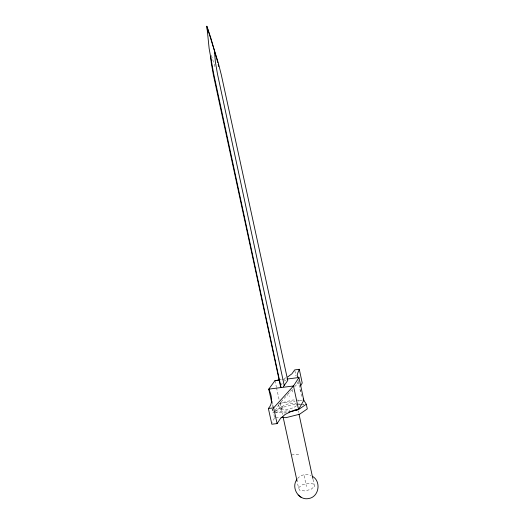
<?xml version="1.0" encoding="UTF-8"?>
<svg xmlns="http://www.w3.org/2000/svg" width="525" height="525" viewBox="0 0 525 525"><rect width="100%" height="100%" fill="white"/><g stroke="black" fill="none" stroke-linecap="round" stroke-linejoin="round"><path stroke-width="0.39" stroke-dasharray="2.62 1.97" d="M274.424 417.762L272.665 422.349M275.172 410.458L279.904 403.226L281.951 400.923M280.685 385.494L282.384 383.047M285.882 396.487L282.017 400.851M287.503 394.669L291.67 390.003M294.63 386.741L297.609 383.591L299.145 383.394M297.544 478.557C300.681 474.712 306.475 473.32 310.957 475.499M312.985 479.253L314.521 486.406L311.043 489.313L304.854 490.934L299.657 490.298L298.522 487.797L297.308 482.219M298.522 487.797L302.033 484.936L308.103 483.348L313.261 483.945L314.521 486.406M274.312 412C280.507 407.111 287.615 401.973 295.988 403.528L297.117 405.339M296.507 405.74L293.475 407.754L287.168 409.329L281.991 409.119L280.987 407.269L282.548 414.448M274.91 417.113L272.98 412.945L274.956 411.652M275.618 411.219L280.888 407.767L293.882 404.519L300.116 404.742M278.578 404.079L279.904 403.226L292.904 399.991L302.288 400.28M286.059 377.757L284.025 378.577M279.923 379.772L281.302 379.417M286.433 412.558L284.963 412.926L275.428 412.499M282.174 379.7L286.164 379.175M279.904 403.226L295.05 401.389M298.239 401.002L302.223 400.516M275.481 412.243L289.793 410.557M291.526 454.965L299.375 454.178M283.848 380.953L285.889 380.75M300.897 404.768L304.014 404.88M275.704 417.145L280.455 417.382M298.39 403.902L303.995 404.782M278.303 405.241L281.019 409.71L280.639 403.771L282.863 408.562M272.291 409.027L273.564 411.751M301.934 396.395L300.772 393.022M211.391 55.355L215.224 67.581M298.043 380.31L300.74 392.877M272.324 401.303L273.551 406.908M272.186 404.663L272.692 406.993M271.97 408.352L272.98 412.945M274.982 380.638L276.34 386.873M276.504 387.647L279.221 400.116M289.446 395.863L289.57 396.454M304.087 475.611L306.449 486.544M294.847 370.663L295.988 375.985M297.288 382.069L297.609 383.591M298.312 410.904L298.653 412.492M300.412 391.42L300.208 389.78M292.241 389.366L292.497 393.284M287.103 395.135L287.123 395.738"/><path stroke-width="0.79" d="M300.562 385.914L302.216 383.001L299.296 369.292L294.689 369.908L291.939 373.78L287.634 376.97M299.296 369.292C298.692 371.365 295.004 377.088 298.955 377.508L303.817 400.326L306.311 404.237L307.309 408.903L299.558 414.251L285.994 417.657L281.243 417.421M277.469 380.264L274.982 380.638L268.774 389.123C271.668 394.99 273.492 403.246 268.373 408.483L271.832 424.207L277.108 423.609L280.462 418.458L285.187 414.402L291.224 411.436L298.548 409.52L306.311 404.237M296.835 479.535C290.798 487.738 298.784 500.824 308.858 498.507C319.088 496.821 321.412 481.405 312.487 476.352M283.297 386.794L287.752 380.441L221.32 74.872L218.236 62.764L206.857 26.25L209.147 48.569L213.668 73.664L281.065 387.581M268.373 408.483L273.656 407.846L293.495 385.973L298.955 377.508L286.965 379.07M288.684 411.994L298.548 409.52L303.817 400.326L303.148 399.02M277.541 380.258L279.051 379.949M274.982 380.638L278.978 380.113M294.571 409.992L298.548 409.52L293.495 385.973L268.774 389.123L271.674 402.334M298.174 495.062L301.324 497.457M280.717 387.338L213.412 75.121L211.306 63.105L210.617 56.188M217.836 62.659L210.833 38.01L206.857 26.25L207.611 31.848M218.203 64.227L218.754 66.57M273.656 407.846L277.108 423.609M283.067 416.837L297.13 481.418M298.994 414.081L312.815 478.459M284.242 385.599L217.494 74.064L215.388 62.029L214.476 51.562"/></g></svg>
